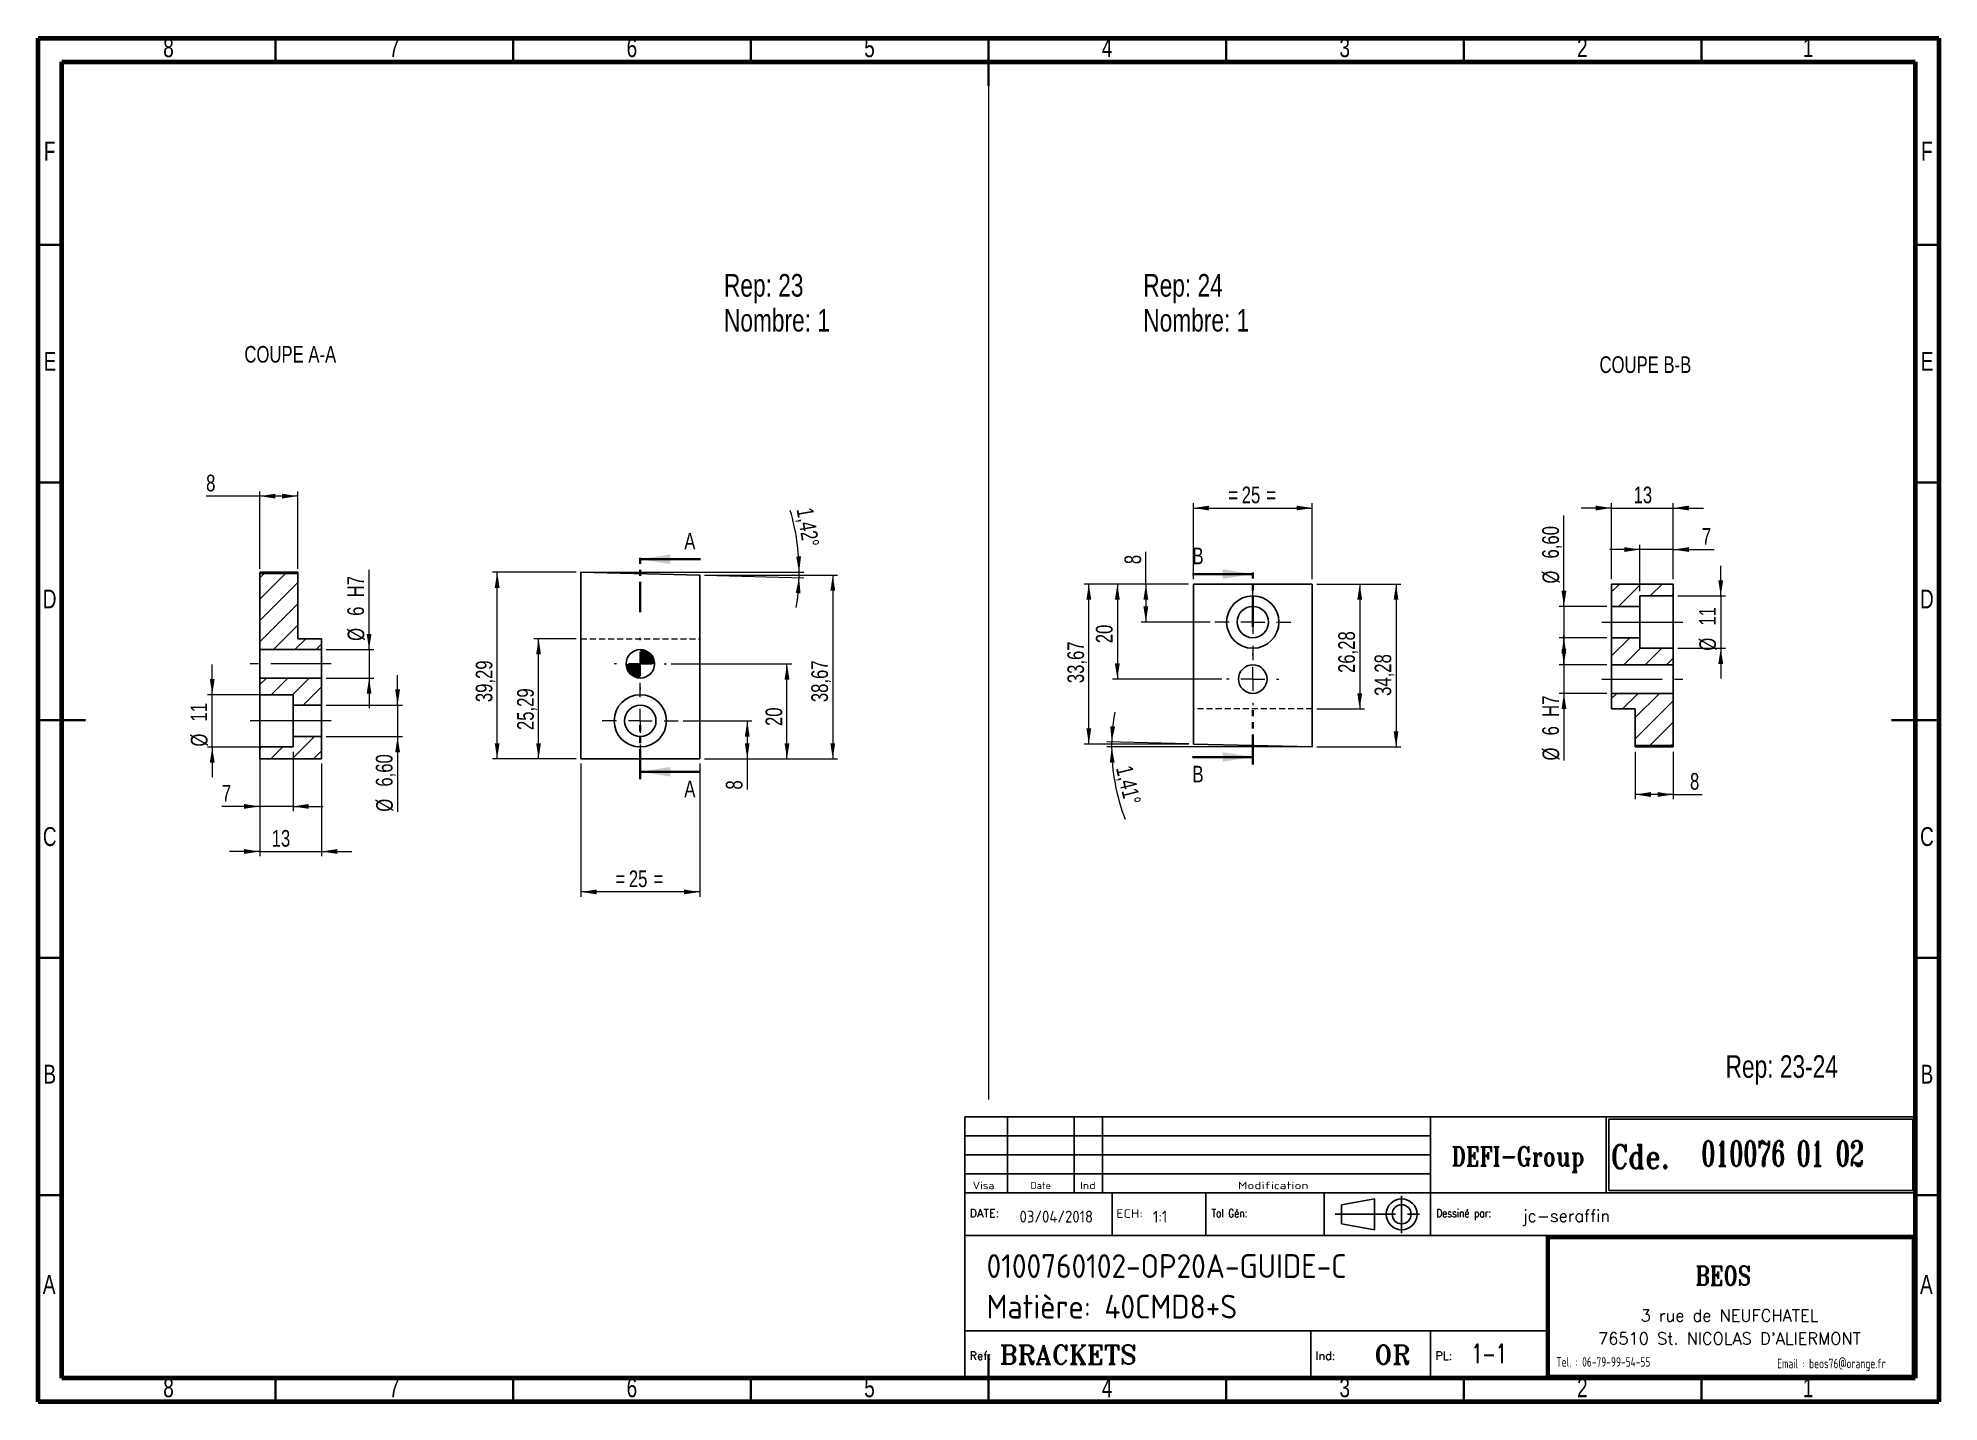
# Model space of a CAD drawing. Header units: millimetres. Extents: x 15 to 415, y 5 to 292.
import ezdxf

# ---------------------------------------------------------------- set-up
doc = ezdxf.new("R2010")
doc.units = ezdxf.units.MM
for name, pattern in [('CENTERX2', [20.32, 12.7, -2.54, 2.54, -2.54]), ('HIDDEN', [1.905, 1.27, -0.635]), ('PHANTOM', [12.7, 6.35, -1.27, 1.27, -1.27, 1.27, -1.27])]:
    doc.linetypes.add(name, pattern=pattern)
doc.layers.add('DIMENSIONS', color=176, linetype='Continuous')
doc.styles.add('SLDTEXTSTYLE0', font='TXT', dxfattribs={"width": 0.75})
doc.styles.add('SLDTEXTSTYLE1', font='ISOCP')
doc.styles.add('SLDTEXTSTYLE10', font='ISOCP', dxfattribs={"width": 1.147311})
doc.styles.add('SLDTEXTSTYLE11', font='ISOCP', dxfattribs={"width": 1.385904})
doc.styles.add('SLDTEXTSTYLE12', font='ISOCP', dxfattribs={"width": 1.246461})
doc.styles.add('SLDTEXTSTYLE13', font='ROMAND')
doc.styles.add('SLDTEXTSTYLE2', font='ROMANT', dxfattribs={"width": 0.8})
doc.styles.add('SLDTEXTSTYLE3', font='ISOCP', dxfattribs={"width": 0.8})
doc.styles.add('SLDTEXTSTYLE4', font='ROMANS', dxfattribs={"width": 0.8})
doc.styles.add('SLDTEXTSTYLE5', font='ROMANT')
doc.styles.add('SLDTEXTSTYLE6', font='ROMANS')
doc.styles.add('SLDTEXTSTYLE7', font='ROMANT', dxfattribs={"width": 0.65})
doc.styles.add('SLDTEXTSTYLE8', font='ISOCP', dxfattribs={"width": 1.446157})
doc.styles.add('SLDTEXTSTYLE9', font='ISOCP', dxfattribs={"width": 1.294402})
doc.dimstyles.new('SLDDIMSTYLE0', dxfattribs={"dimtxt": 3.5, "dimasz": 3.302, "dimexe": 0, "dimexo": 0.0625, "dimgap": 0.875, "dimtad": 1, "dimrnd": 1e-09, "dimzin": 12, "dimdsep": 46, "dimtxsty": 'SLDTEXTSTYLE0', "dimsah": 1, "dimcen": 0.09, "dimadec": 0, "dimazin": 3, "dimtfac": 1, "dimtmove": 0, "dimatfit": 0, "dimfxl": 1, "dimfrac": 2, "dimtolj": 1, "dimtzin": 12, "dimarcsym": 0})
doc.dimstyles.new('SLDDIMSTYLE1', dxfattribs={"dimtxt": 3.5, "dimasz": 3.302, "dimexe": 0, "dimexo": 0.0625, "dimgap": 0.875, "dimtad": 1, "dimrnd": 1e-09, "dimzin": 12, "dimdsep": 46, "dimtxsty": 'SLDTEXTSTYLE0', "dimsah": 1, "dimcen": 0.09, "dimadec": 0, "dimazin": 3, "dimtfac": 1, "dimtofl": 0, "dimtmove": 0, "dimatfit": 3, "dimfxl": 1, "dimfrac": 2, "dimtolj": 1, "dimtzin": 12, "dimarcsym": 0})

# ---------------------------------------------------------------- blocks, each defined once
blk = doc.blocks.new('SW_NOTE_0')
at = {"color": 0, "linetype": 'Continuous', "lineweight": 0, "char_height": 4.763, "attachment_point": 1, "style": 'SLDTEXTSTYLE0'}
for s, insert in [('Rep: 23', (0, 6.14)), ('Nombre: 1', (0, -1.21))]:
    blk.add_mtext(s, dxfattribs=dict(at, insert=insert))
blk = doc.blocks.new('SW_NOTE_1')
at = {"color": 0, "linetype": 'Continuous', "lineweight": 0, "char_height": 4.763, "attachment_point": 1, "style": 'SLDTEXTSTYLE0'}
for s, insert in [('Rep: 24', (0, 6.14)), ('Nombre: 1', (0, -1.21))]:
    blk.add_mtext(s, dxfattribs=dict(at, insert=insert))
blk = doc.blocks.new('_D')
at = {"color": 7, "linetype": 'Continuous', "lineweight": 18}
for p, q in [((129.23, 139.33), (129.23, 111.33)), ((154.23, 139.33), (154.23, 111.33)), ((154.23, 112.33), (129.23, 112.33))]:
    blk.add_line(p, q, dxfattribs=at)
for points in [[(129.23, 112.33), (132.54, 111.83), (132.54, 112.84)], [(154.23, 112.33), (150.93, 112.84), (150.93, 111.83)]]:
    blk.add_solid(points, dxfattribs=at)
at = {"color": 7, "linetype": 'Continuous', "lineweight": 18, "char_height": 3.5, "attachment_point": 1, "style": 'SLDTEXTSTYLE0'}
for s, insert in [('25', (139.32, 116.85)), ('=', (136.49, 116.85)), ('=', (144.49, 116.85))]:
    blk.add_mtext(s, dxfattribs=dict(at, insert=insert))
blk = doc.blocks.new('SW_ANGULAR_DIMENSION_0')
at = {"color": 0, "linetype": 'Continuous', "lineweight": 18}
for p, q in [((-43.37, -13.06), (2.56, -13.06)), ((-18.37, -13.7), (2.54, -14.22))]:
    blk.add_line(p, q, dxfattribs=at)
for start, end in [(0, 16.4012), (350.6758, 358.5816), (358.5816, 0)]:
    blk.add_arc((-44.37, -13.06), 45.93, start, end, dxfattribs=at)
for points in [[(1.56, -13.06), (1.95, -9.74), (0.93, -9.78)], [(1.54, -14.2), (0.84, -17.46), (1.85, -17.52)]]:
    blk.add_solid(points, dxfattribs=at)
at = {"color": 0, "linetype": 'Continuous', "lineweight": 18, "insert": (4.45, 0.75), "char_height": 3.5, "attachment_point": 1, "rotation": 279.6226, "style": 'SLDTEXTSTYLE0'}
blk.add_mtext('1,42°', dxfattribs=at)
blk = doc.blocks.new('_D_1')
at = {"color": 7, "linetype": 'Continuous', "lineweight": 18}
for p, q in [((150.73, 148.33), (165.23, 148.33)), ((164.23, 148.33), (164.23, 140.33)), ((155.23, 140.33), (165.23, 140.33)), ((164.23, 140.33), (164.23, 133.87))]:
    blk.add_line(p, q, dxfattribs=at)
for points in [[(164.23, 148.33), (163.73, 145.03), (164.74, 145.03)], [(164.23, 140.33), (164.74, 143.64), (163.73, 143.64)]]:
    blk.add_solid(points, dxfattribs=at)
at = {"color": 7, "linetype": 'Continuous', "lineweight": 18, "insert": (159.72, 133.87), "char_height": 3.5, "attachment_point": 1, "rotation": 90, "style": 'SLDTEXTSTYLE0'}
blk.add_mtext('8', dxfattribs=at)
blk = doc.blocks.new('_D_2')
at = {"color": 7, "linetype": 'Continuous', "lineweight": 18}
for p, q in [((148.23, 160.33), (173.6, 160.33)), ((172.6, 140.33), (172.6, 160.33)), ((155.23, 140.33), (173.6, 140.33))]:
    blk.add_line(p, q, dxfattribs=at)
for points in [[(172.6, 160.33), (172.09, 157.03), (173.11, 157.03)], [(172.6, 140.33), (173.11, 143.64), (172.09, 143.64)]]:
    blk.add_solid(points, dxfattribs=at)
at = {"color": 7, "linetype": 'Continuous', "lineweight": 18, "insert": (168.09, 147.25), "char_height": 3.5, "attachment_point": 1, "rotation": 90, "style": 'SLDTEXTSTYLE0'}
blk.add_mtext('20', dxfattribs=at)
blk = doc.blocks.new('_D_3')
at = {"color": 7, "linetype": 'Continuous', "lineweight": 18}
for p, q in [((128.23, 165.63), (119.33, 165.63)), ((120.33, 140.33), (120.33, 165.63)), ((128.23, 140.33), (119.33, 140.33))]:
    blk.add_line(p, q, dxfattribs=at)
for points in [[(120.33, 165.63), (119.82, 162.32), (120.83, 162.32)], [(120.33, 140.33), (120.83, 143.64), (119.82, 143.64)]]:
    blk.add_solid(points, dxfattribs=at)
at = {"color": 7, "linetype": 'Continuous', "lineweight": 18, "insert": (115.81, 146.4), "char_height": 3.5, "attachment_point": 1, "rotation": 90, "style": 'SLDTEXTSTYLE0'}
blk.add_mtext('25,29', dxfattribs=at)
blk = doc.blocks.new('_D_4')
at = {"color": 7, "linetype": 'Continuous', "lineweight": 18}
for p, q in [((128.23, 179.63), (110.61, 179.63)), ((111.61, 140.33), (111.61, 179.63)), ((128.23, 140.33), (110.61, 140.33))]:
    blk.add_line(p, q, dxfattribs=at)
for points in [[(111.61, 179.63), (111.1, 176.32), (112.12, 176.32)], [(111.61, 140.33), (112.12, 143.64), (111.1, 143.64)]]:
    blk.add_solid(points, dxfattribs=at)
at = {"color": 7, "linetype": 'Continuous', "lineweight": 18, "insert": (107.1, 152.27), "char_height": 3.5, "attachment_point": 1, "rotation": 90, "style": 'SLDTEXTSTYLE0'}
blk.add_mtext('39,29', dxfattribs=at)
blk = doc.blocks.new('_D_5')
at = {"color": 7, "linetype": 'Continuous', "lineweight": 18}
for p, q in [((155.23, 179.01), (183.23, 179.01)), ((182.23, 179.01), (182.23, 140.33)), ((155.23, 140.33), (183.23, 140.33))]:
    blk.add_line(p, q, dxfattribs=at)
for points in [[(182.23, 179.01), (181.73, 175.71), (182.74, 175.71)], [(182.23, 140.33), (182.74, 143.64), (181.73, 143.64)]]:
    blk.add_solid(points, dxfattribs=at)
at = {"color": 7, "linetype": 'Continuous', "lineweight": 18, "insert": (177.72, 152.27), "char_height": 3.5, "attachment_point": 1, "rotation": 90, "style": 'SLDTEXTSTYLE0'}
blk.add_mtext('38,67', dxfattribs=at)
blk = doc.blocks.new('SW_CENTERMARKSYMBOL_0')
at = {"color": 0, "linetype": 'Continuous', "lineweight": 0}
for p, q in [((0, 5), (0, 8)), ((-5, 0), (-8, 0)), ((0, 0), (-2.5, 0)), ((0, 0), (0, 2.5)), ((0, 0), (0, -2.5)), ((0, 0), (2.5, 0)), ((5, 0), (8, 0)), ((0, -5), (0, -8))]:
    blk.add_line(p, q, dxfattribs=at)
blk = doc.blocks.new('SW_CENTERMARKSYMBOL_1')
at = {"color": 0, "linetype": 'Continuous', "lineweight": 0}
for p, q in [((0, 5), (0, 5.5)), ((-5, 0), (-5.5, 0)), ((0, 0), (-2.5, 0)), ((0, 0), (0, 2.5)), ((0, 0), (0, -2.5)), ((0, 0), (2.5, 0)), ((5, 0), (5.5, 0)), ((0, -5), (0, -5.5))]:
    blk.add_line(p, q, dxfattribs=at)
blk = doc.blocks.new('SW_DOWELSYMBOL_0')
at = {"linetype": 'Continuous', "lineweight": 0}
h = blk.add_hatch(color=0, dxfattribs=at)
edge = h.paths.add_edge_path(flags=0)
edge.add_arc((0, 0), 3, 180, 270)
edge.add_line((0, -3), (0, 0))
edge.add_line((0, 0), (-3, 0))
h = blk.add_hatch(color=0, dxfattribs=at)
edge = h.paths.add_edge_path(flags=0)
edge.add_arc((0, 0), 3, 0, 90)
edge.add_line((0, 3), (0, 0))
edge.add_line((0, 0), (3, 0))
at = {"color": 0, "linetype": 'Continuous', "lineweight": 0}
blk.add_circle((0, 0), 3, dxfattribs=at)
blk = doc.blocks.new('_D_6')
at = {"color": 7, "linetype": 'Continuous', "lineweight": 18}
for p, q in [((258.11, 178.12), (258.11, 194.12)), ((258.11, 193.12), (283.11, 193.12)), ((283.11, 178.12), (283.11, 194.12))]:
    blk.add_line(p, q, dxfattribs=at)
for points in [[(258.11, 193.12), (261.41, 192.61), (261.41, 193.63)], [(283.11, 193.12), (279.81, 193.63), (279.81, 192.61)]]:
    blk.add_solid(points, dxfattribs=at)
at = {"color": 7, "linetype": 'Continuous', "lineweight": 18, "char_height": 3.5, "attachment_point": 1, "style": 'SLDTEXTSTYLE0'}
for s, insert in [('=', (265.45, 197.63)), ('25', (268.28, 197.63)), ('=', (273.45, 197.63))]:
    blk.add_mtext(s, dxfattribs=dict(at, insert=insert))
blk = doc.blocks.new('_D_7')
at = {"color": 7, "linetype": 'Continuous', "lineweight": 18}
for p, q in [((248.11, 177.12), (248.11, 183.89)), ((257.11, 177.12), (247.11, 177.12)), ((248.11, 177.12), (248.11, 169.12)), ((261.61, 169.12), (247.11, 169.12))]:
    blk.add_line(p, q, dxfattribs=at)
for points in [[(248.11, 177.12), (247.6, 173.82), (248.62, 173.82)], [(248.11, 169.12), (248.62, 172.42), (247.6, 172.42)]]:
    blk.add_solid(points, dxfattribs=at)
at = {"color": 7, "linetype": 'Continuous', "lineweight": 18, "insert": (243.6, 181.31), "char_height": 3.5, "attachment_point": 1, "rotation": 90, "style": 'SLDTEXTSTYLE0'}
blk.add_mtext('8', dxfattribs=at)
blk = doc.blocks.new('_D_8')
at = {"color": 7, "linetype": 'Continuous', "lineweight": 18}
for p, q in [((257.11, 177.12), (241.11, 177.12)), ((242.11, 177.12), (242.11, 157.12)), ((264.11, 157.12), (241.11, 157.12))]:
    blk.add_line(p, q, dxfattribs=at)
for points in [[(242.11, 177.12), (241.6, 173.82), (242.62, 173.82)], [(242.11, 157.12), (242.62, 160.42), (241.6, 160.42)]]:
    blk.add_solid(points, dxfattribs=at)
at = {"color": 7, "linetype": 'Continuous', "lineweight": 18, "insert": (237.6, 164.67), "char_height": 3.5, "attachment_point": 1, "rotation": 90, "style": 'SLDTEXTSTYLE0'}
blk.add_mtext('20', dxfattribs=at)
blk = doc.blocks.new('_D_9')
at = {"color": 7, "linetype": 'Continuous', "lineweight": 18}
for p, q in [((257.11, 177.12), (235.11, 177.12)), ((236.11, 143.45), (236.11, 177.12)), ((257.14, 143.45), (235.11, 143.45))]:
    blk.add_line(p, q, dxfattribs=at)
for points in [[(236.11, 177.12), (235.6, 173.82), (236.62, 173.82)], [(236.11, 143.45), (236.62, 146.76), (235.6, 146.76)]]:
    blk.add_solid(points, dxfattribs=at)
at = {"color": 7, "linetype": 'Continuous', "lineweight": 18, "insert": (231.6, 156.27), "char_height": 3.5, "attachment_point": 1, "rotation": 90, "style": 'SLDTEXTSTYLE0'}
blk.add_mtext('33,67', dxfattribs=at)
blk = doc.blocks.new('_D_10')
at = {"color": 7, "linetype": 'Continuous', "lineweight": 18}
for p, q in [((284.11, 177.12), (294.11, 177.12)), ((293.11, 177.12), (293.11, 150.84)), ((284.11, 150.84), (294.11, 150.84))]:
    blk.add_line(p, q, dxfattribs=at)
for points in [[(293.11, 177.12), (292.6, 173.82), (293.62, 173.82)], [(293.11, 150.84), (293.62, 154.14), (292.6, 154.14)]]:
    blk.add_solid(points, dxfattribs=at)
at = {"color": 7, "linetype": 'Continuous', "lineweight": 18, "insert": (288.6, 158.41), "char_height": 3.5, "attachment_point": 1, "rotation": 90, "style": 'SLDTEXTSTYLE0'}
blk.add_mtext('26,28', dxfattribs=at)
blk = doc.blocks.new('_D_11')
at = {"color": 7, "linetype": 'Continuous', "lineweight": 18}
for p, q in [((284.11, 177.12), (301.76, 177.12)), ((300.76, 177.12), (300.76, 142.84)), ((284.11, 142.84), (301.76, 142.84))]:
    blk.add_line(p, q, dxfattribs=at)
for points in [[(300.76, 177.12), (300.25, 173.82), (301.26, 173.82)], [(300.76, 142.84), (301.26, 146.14), (300.25, 146.14)]]:
    blk.add_solid(points, dxfattribs=at)
at = {"color": 7, "linetype": 'Continuous', "lineweight": 18, "insert": (296.24, 153.59), "char_height": 3.5, "attachment_point": 1, "rotation": 90, "style": 'SLDTEXTSTYLE0'}
blk.add_mtext('34,28', dxfattribs=at)
blk = doc.blocks.new('SW_ANGULAR_DIMENSION_1')
at = {"color": 0, "linetype": 'Continuous', "lineweight": 18}
for p, q in [((41.29, 4.7), (-0.91, 4.7)), ((16.33, 5.34), (-0.9, 5.76))]:
    blk.add_line(p, q, dxfattribs=at)
for start, end in [(169.9899, 178.5901), (178.5901, 180), (180, 201.0775)]:
    blk.add_arc((42.29, 4.7), 42.2, start, end, dxfattribs=at)
for points in [[(0.1, 5.73), (0.82, 9), (-0.19, 9.06)], [(0.09, 4.7), (-0.29, 1.38), (0.73, 1.42)]]:
    blk.add_solid(points, dxfattribs=at)
at = {"color": 0, "linetype": 'Continuous', "lineweight": 18, "insert": (4.38, 1.07), "char_height": 3.5, "attachment_point": 1, "rotation": 283.707, "style": 'SLDTEXTSTYLE0'}
blk.add_mtext('1,41°', dxfattribs=at)
blk = doc.blocks.new('SW_CENTERMARKSYMBOL_2')
at = {"color": 0, "linetype": 'Continuous', "lineweight": 0}
for p, q in [((0, 5), (0, 8)), ((-5, 0), (-8, 0)), ((0, 0), (-2.5, 0)), ((0, 0), (0, 2.5)), ((0, 0), (0, -2.5)), ((0, 0), (2.5, 0)), ((5, 0), (8, 0)), ((0, -5), (0, -8))]:
    blk.add_line(p, q, dxfattribs=at)
blk = doc.blocks.new('SW_CENTERMARKSYMBOL_3')
at = {"color": 0, "linetype": 'Continuous', "lineweight": 0}
for p, q in [((0, 5), (0, 5.5)), ((-5, 0), (-5.5, 0)), ((0, 0), (-2.5, 0)), ((0, 0), (0, 2.5)), ((0, 0), (0, -2.5)), ((0, 0), (2.5, 0)), ((5, 0), (5.5, 0)), ((0, -5), (0, -5.5))]:
    blk.add_line(p, q, dxfattribs=at)
blk = doc.blocks.new('_D_12')
at = {"color": 7, "linetype": 'Continuous', "lineweight": 18}
for p, q in [((61.66, 180.32), (61.66, 196.63)), ((69.66, 180.32), (69.66, 196.63)), ((61.66, 195.63), (50.37, 195.63)), ((69.66, 195.63), (61.66, 195.63))]:
    blk.add_line(p, q, dxfattribs=at)
for points in [[(61.66, 195.63), (64.96, 195.12), (64.96, 196.13)], [(69.66, 195.63), (66.36, 196.13), (66.36, 195.12)]]:
    blk.add_solid(points, dxfattribs=at)
at = {"color": 7, "linetype": 'Continuous', "lineweight": 18, "insert": (50.37, 200.14), "char_height": 3.5, "attachment_point": 1, "style": 'SLDTEXTSTYLE0'}
blk.add_mtext('8', dxfattribs=at)
blk = doc.blocks.new('_D_13')
at = {"color": 7, "linetype": 'Continuous', "lineweight": 18}
for p, q in [((84.66, 163.33), (84.66, 180.09)), ((75.66, 163.33), (85.66, 163.33)), ((84.66, 163.33), (84.66, 157.33)), ((75.66, 157.33), (85.66, 157.33)), ((84.66, 157.33), (84.66, 150.98))]:
    blk.add_line(p, q, dxfattribs=at)
for points in [[(84.66, 163.33), (85.17, 166.64), (84.15, 166.64)], [(84.66, 157.33), (84.15, 154.03), (85.17, 154.03)]]:
    blk.add_solid(points, dxfattribs=at)
at = {"color": 7, "linetype": 'Continuous', "lineweight": 18, "char_height": 3.5, "attachment_point": 1, "rotation": 90, "style": 'SLDTEXTSTYLE0'}
for s, insert in [('H7', (80.09, 174.33)), ('6', (80.09, 170.43)), ('%%c', (80.15, 165.16))]:
    blk.add_mtext(s, dxfattribs=dict(at, insert=insert))
blk = doc.blocks.new('_D_14')
at = {"color": 7, "linetype": 'Continuous', "lineweight": 18}
for p, q in [((90.66, 151.63), (90.66, 157.98)), ((75.66, 151.63), (91.66, 151.63)), ((90.66, 151.63), (90.66, 145.03)), ((75.66, 145.03), (91.66, 145.03)), ((90.66, 145.03), (90.66, 129.21))]:
    blk.add_line(p, q, dxfattribs=at)
for points in [[(90.66, 151.63), (91.17, 154.94), (90.15, 154.94)], [(90.66, 145.03), (90.15, 141.73), (91.17, 141.73)]]:
    blk.add_solid(points, dxfattribs=at)
at = {"color": 7, "linetype": 'Continuous', "lineweight": 18, "char_height": 3.5, "attachment_point": 1, "rotation": 90, "style": 'SLDTEXTSTYLE0'}
for s, insert in [('6,60', (86.09, 134.49)), ('%%c', (86.15, 129.21))]:
    blk.add_mtext(s, dxfattribs=dict(at, insert=insert))
blk = doc.blocks.new('_D_15')
at = {"color": 7, "linetype": 'Continuous', "lineweight": 18}
for p, q in [((61.66, 141.83), (61.66, 129.33)), ((68.66, 141.83), (68.66, 129.33)), ((61.66, 130.33), (53.69, 130.33)), ((68.66, 130.33), (61.66, 130.33)), ((68.66, 130.33), (75.01, 130.33))]:
    blk.add_line(p, q, dxfattribs=at)
for points in [[(61.66, 130.33), (58.36, 130.84), (58.36, 129.83)], [(68.66, 130.33), (71.96, 129.83), (71.96, 130.84)]]:
    blk.add_solid(points, dxfattribs=at)
at = {"color": 7, "linetype": 'Continuous', "lineweight": 18, "insert": (53.69, 134.85), "char_height": 3.5, "attachment_point": 1, "style": 'SLDTEXTSTYLE0'}
blk.add_mtext('7', dxfattribs=at)
blk = doc.blocks.new('_D_16')
at = {"color": 7, "linetype": 'Continuous', "lineweight": 18}
for p, q in [((61.66, 139.33), (61.66, 119.84)), ((74.66, 139.33), (74.66, 119.84)), ((61.66, 120.84), (55.31, 120.84)), ((61.66, 120.84), (74.66, 120.84)), ((74.66, 120.84), (81.01, 120.84))]:
    blk.add_line(p, q, dxfattribs=at)
for points in [[(61.66, 120.84), (58.36, 121.35), (58.36, 120.34)], [(74.66, 120.84), (77.96, 120.34), (77.96, 121.35)]]:
    blk.add_solid(points, dxfattribs=at)
at = {"color": 7, "linetype": 'Continuous', "lineweight": 18, "insert": (64.16, 125.36), "char_height": 3.5, "attachment_point": 1, "style": 'SLDTEXTSTYLE0'}
blk.add_mtext('13', dxfattribs=at)
blk = doc.blocks.new('_D_17')
at = {"color": 7, "linetype": 'Continuous', "lineweight": 18}
for p, q in [((51.66, 153.83), (51.66, 160.18)), ((67.66, 153.83), (50.66, 153.83)), ((51.66, 142.83), (51.66, 153.83)), ((67.66, 142.83), (50.66, 142.83)), ((51.66, 142.83), (51.66, 136.48))]:
    blk.add_line(p, q, dxfattribs=at)
for points in [[(51.66, 153.83), (52.17, 157.14), (51.15, 157.14)], [(51.66, 142.83), (51.15, 139.53), (52.17, 139.53)]]:
    blk.add_solid(points, dxfattribs=at)
at = {"color": 7, "linetype": 'Continuous', "lineweight": 18, "char_height": 3.5, "attachment_point": 1, "rotation": 90, "style": 'SLDTEXTSTYLE0'}
for s, insert in [('11', (47.09, 148.2)), ('%%c', (47.15, 142.92))]:
    blk.add_mtext(s, dxfattribs=dict(at, insert=insert))
blk = doc.blocks.new('_D_18')
at = {"color": 7, "linetype": 'Continuous', "lineweight": 18}
for p, q in [((369.08, 174.62), (369.08, 180.97)), ((360.08, 174.62), (370.08, 174.62)), ((369.08, 174.62), (369.08, 163.62)), ((360.08, 163.62), (370.08, 163.62)), ((369.08, 163.62), (369.08, 157.27))]:
    blk.add_line(p, q, dxfattribs=at)
for points in [[(369.08, 174.62), (369.59, 177.92), (368.57, 177.92)], [(369.08, 163.62), (368.57, 160.32), (369.59, 160.32)]]:
    blk.add_solid(points, dxfattribs=at)
at = {"color": 7, "linetype": 'Continuous', "lineweight": 18, "char_height": 3.5, "attachment_point": 1, "rotation": 90, "style": 'SLDTEXTSTYLE0'}
for s, insert in [('11', (364.52, 168.38)), ('%%c', (364.57, 163.1))]:
    blk.add_mtext(s, dxfattribs=dict(at, insert=insert))
blk = doc.blocks.new('_D_19')
at = {"color": 7, "linetype": 'Continuous', "lineweight": 18}
for p, q in [((352.08, 184.38), (345.73, 184.38)), ((352.08, 175.62), (352.08, 185.38)), ((359.08, 184.38), (352.08, 184.38)), ((359.08, 178.12), (359.08, 185.38)), ((359.08, 184.38), (367.69, 184.38))]:
    blk.add_line(p, q, dxfattribs=at)
for points in [[(352.08, 184.38), (348.78, 184.89), (348.78, 183.88)], [(359.08, 184.38), (362.38, 183.88), (362.38, 184.89)]]:
    blk.add_solid(points, dxfattribs=at)
at = {"color": 7, "linetype": 'Continuous', "lineweight": 18, "insert": (365.11, 188.9), "char_height": 3.5, "attachment_point": 1, "style": 'SLDTEXTSTYLE0'}
blk.add_mtext('7', dxfattribs=at)
blk = doc.blocks.new('_D_20')
at = {"color": 7, "linetype": 'Continuous', "lineweight": 18}
for p, q in [((346.08, 193.12), (339.73, 193.12)), ((346.08, 178.12), (346.08, 194.12)), ((346.08, 193.12), (359.08, 193.12)), ((359.08, 178.12), (359.08, 194.12)), ((359.08, 193.12), (365.43, 193.12))]:
    blk.add_line(p, q, dxfattribs=at)
for points in [[(346.08, 193.12), (342.78, 193.63), (342.78, 192.61)], [(359.08, 193.12), (362.38, 192.61), (362.38, 193.63)]]:
    blk.add_solid(points, dxfattribs=at)
at = {"color": 7, "linetype": 'Continuous', "lineweight": 18, "insert": (350.74, 197.63), "char_height": 3.5, "attachment_point": 1, "style": 'SLDTEXTSTYLE0'}
blk.add_mtext('13', dxfattribs=at)
blk = doc.blocks.new('_D_21')
at = {"color": 7, "linetype": 'Continuous', "lineweight": 18}
for p, q in [((336.08, 172.42), (336.08, 191.55)), ((345.08, 172.42), (335.08, 172.42)), ((336.08, 172.42), (336.08, 165.82)), ((345.08, 165.82), (335.08, 165.82)), ((336.08, 165.82), (336.08, 159.47))]:
    blk.add_line(p, q, dxfattribs=at)
for points in [[(336.08, 172.42), (336.59, 175.72), (335.57, 175.72)], [(336.08, 165.82), (335.57, 162.52), (336.59, 162.52)]]:
    blk.add_solid(points, dxfattribs=at)
at = {"color": 7, "linetype": 'Continuous', "lineweight": 18, "char_height": 3.5, "attachment_point": 1, "rotation": 90, "style": 'SLDTEXTSTYLE0'}
for s, insert in [('6,60', (331.52, 182.5)), ('%%c', (331.57, 177.22))]:
    blk.add_mtext(s, dxfattribs=dict(at, insert=insert))
blk = doc.blocks.new('_D_22')
at = {"color": 7, "linetype": 'Continuous', "lineweight": 18}
for p, q in [((336.08, 160.12), (336.08, 166.47)), ((345.08, 160.12), (335.08, 160.12)), ((336.08, 160.12), (336.08, 154.12)), ((345.08, 154.12), (335.08, 154.12)), ((336.08, 154.12), (336.08, 139.99))]:
    blk.add_line(p, q, dxfattribs=at)
for points in [[(336.08, 160.12), (336.59, 163.42), (335.57, 163.42)], [(336.08, 154.12), (335.57, 150.82), (336.59, 150.82)]]:
    blk.add_solid(points, dxfattribs=at)
at = {"color": 7, "linetype": 'Continuous', "lineweight": 18, "char_height": 3.5, "attachment_point": 1, "rotation": 90, "style": 'SLDTEXTSTYLE0'}
for s, insert in [('H7', (331.52, 149.17)), ('6', (331.52, 145.27)), ('%%c', (331.57, 139.99))]:
    blk.add_mtext(s, dxfattribs=dict(at, insert=insert))
blk = doc.blocks.new('_D_23')
at = {"color": 7, "linetype": 'Continuous', "lineweight": 18}
for p, q in [((351.08, 141.84), (351.08, 131.84)), ((359.08, 141.84), (359.08, 131.84)), ((359.08, 132.84), (351.08, 132.84)), ((359.08, 132.84), (365.19, 132.84))]:
    blk.add_line(p, q, dxfattribs=at)
for points in [[(351.08, 132.84), (354.38, 132.33), (354.38, 133.35)], [(359.08, 132.84), (355.78, 133.35), (355.78, 132.33)]]:
    blk.add_solid(points, dxfattribs=at)
at = {"color": 7, "linetype": 'Continuous', "lineweight": 18, "insert": (362.61, 137.35), "char_height": 3.5, "attachment_point": 1, "style": 'SLDTEXTSTYLE0'}
blk.add_mtext('8', dxfattribs=at)

msp = doc.modelspace()

# ---------------------------------------------------------------- hatches: boundary and pattern name
at = {"linetype": 'Continuous', "lineweight": 18}
h = msp.add_hatch(dxfattribs=at)
h.set_pattern_fill('ANSI31', style=0)
h.paths.add_polyline_path([(69.659, 165.627), (69.659, 179.317), (61.659, 179.317), (61.659, 163.335), (74.659, 163.335), (74.659, 165.627)], flags=0)
h = msp.add_hatch(dxfattribs=at)
h.set_pattern_fill('ANSI31', style=0)
h.paths.add_polyline_path([(359.082, 177.123), (346.082, 177.123), (346.082, 172.423), (352.082, 172.423), (352.082, 174.623), (359.082, 174.623)], flags=0)
h = msp.add_hatch(dxfattribs=at)
h.set_pattern_fill('ANSI31', style=0)
h.paths.add_polyline_path([(352.082, 165.823), (346.082, 165.823), (346.082, 160.123), (359.082, 160.123), (359.082, 163.623), (352.082, 163.623)], flags=0)
h = msp.add_hatch(dxfattribs=at)
h.set_pattern_fill('ANSI31', style=0)
h.paths.add_polyline_path([(68.659, 153.835), (68.659, 151.635), (74.659, 151.635), (74.659, 157.335), (61.659, 157.335), (61.659, 153.835)], flags=0)
h = msp.add_hatch(dxfattribs=at)
h.set_pattern_fill('ANSI31', style=0)
h.paths.add_polyline_path([(346.082, 150.839), (351.082, 150.839), (351.082, 143.146), (359.082, 143.146), (359.082, 154.123), (346.082, 154.123)], flags=0)
h = msp.add_hatch(dxfattribs=at)
h.set_pattern_fill('ANSI31', style=0)
h.paths.add_polyline_path([(61.659, 142.835), (61.659, 140.335), (74.659, 140.335), (74.659, 145.035), (68.659, 145.035), (68.659, 142.835)], flags=0)

# ---------------------------------------------------------------- linework, layer by layer
at = {"color": 7, "linetype": 'Continuous', "lineweight": 70}
for p, q in [((15, 5), (15, 292)), ((15, 292), (415, 292)), ((415, 292), (415, 5)), ((20, 10), (20, 287)), ((20, 287), (410, 287)), ((410, 287), (410, 10)), ((410, 10), (20, 10)), ((415, 5), (15, 5))]:
    msp.add_line(p, q, dxfattribs=at)
at = {"color": 7, "linetype": 'Continuous', "lineweight": 35}
for p, q in [((65, 287), (65, 292)), ((115, 287), (115, 292)), ((165, 287), (165, 292)), ((215, 292), (215, 282)), ((215, 287), (215, 292)), ((265, 287), (265, 292)), ((315, 287), (315, 292)), ((365, 287), (365, 292)), ((20, 248.5), (15, 248.5)), ((410, 248.5), (415, 248.5)), ((20, 198.5), (15, 198.5)), ((410, 198.5), (415, 198.5)), ((154.434, 182.342), (141.734, 182.342)), ((257.913, 179.237), (270.613, 179.237)), ((15, 148.5), (25, 148.5)), ((20, 148.5), (15, 148.5)), ((415, 148.5), (405, 148.5)), ((410, 148.5), (415, 148.5)), ((257.913, 140.725), (270.613, 140.725)), ((154.434, 137.619), (141.734, 137.619)), ((20, 98.5), (15, 98.5)), ((410, 98.5), (415, 98.5)), ((20, 48.5), (15, 48.5)), ((410, 48.5), (415, 48.5)), ((215, 5), (215, 15)), ((65, 10), (65, 5)), ((115, 10), (115, 5)), ((165, 10), (165, 5)), ((215, 10), (215, 5)), ((265, 10), (265, 5)), ((315, 10), (315, 5)), ((365, 10), (365, 5))]:
    msp.add_line(p, q, dxfattribs=at)
at = {"color": 7, "linetype": 'Continuous', "lineweight": 18}
msp.add_line((215, 282), (215, 68.63), dxfattribs=at)
at = {"color": 7, "linetype": 'PHANTOM', "lineweight": 35}
for p, q in [((141.734, 171.229), (141.734, 183.929)), ((270.613, 168.124), (270.613, 180.824)), ((141.734, 136.032), (141.734, 148.738)), ((270.613, 139.137), (270.613, 151.843))]:
    msp.add_line(p, q, dxfattribs=at)
at = {"color": 7, "linetype": 'Continuous', "lineweight": 25}
for p, q in [((61.659, 179.627), (61.659, 179.317)), ((61.659, 179.627), (69.659, 179.627)), ((61.659, 163.335), (61.659, 179.317)), ((69.659, 179.317), (61.659, 179.317)), ((69.659, 179.317), (69.659, 179.627)), ((69.659, 179.317), (69.659, 165.627)), ((129.234, 140.335), (129.234, 179.627)), ((129.234, 179.627), (154.234, 179.008)), ((154.234, 179.008), (154.234, 140.335)), ((258.113, 177.123), (283.113, 177.123)), ((258.145, 143.453), (258.113, 177.123)), ((283.113, 177.123), (283.113, 142.839)), ((346.082, 177.123), (346.082, 172.423)), ((346.082, 177.123), (359.082, 177.123)), ((359.082, 177.123), (359.082, 174.623)), ((352.082, 172.423), (346.082, 172.423)), ((346.082, 172.423), (346.082, 165.823)), ((359.082, 174.623), (352.082, 174.623)), ((352.082, 174.623), (352.082, 172.423)), ((352.082, 172.423), (352.082, 165.823)), ((359.082, 174.623), (359.082, 163.623)), ((74.659, 165.627), (69.659, 165.627)), ((74.659, 163.335), (74.659, 165.627)), ((346.082, 165.823), (352.082, 165.823)), ((346.082, 165.823), (346.082, 160.123)), ((352.082, 165.823), (352.082, 163.623)), ((61.659, 157.335), (61.659, 163.335)), ((61.659, 163.335), (74.659, 163.335)), ((74.659, 157.335), (74.659, 163.335)), ((359.082, 160.123), (346.082, 160.123)), ((346.082, 160.123), (346.082, 154.123)), ((352.082, 163.623), (359.082, 163.623)), ((359.082, 163.623), (359.082, 160.123)), ((359.082, 160.123), (359.082, 154.123)), ((74.659, 157.335), (61.659, 157.335)), ((61.659, 153.835), (61.659, 157.335)), ((74.659, 151.635), (74.659, 157.335)), ((61.659, 153.835), (68.659, 153.835)), ((61.659, 142.835), (61.659, 153.835)), ((68.659, 153.835), (68.659, 151.635)), ((346.082, 154.123), (359.082, 154.123)), ((346.082, 154.123), (346.082, 150.839)), ((359.082, 154.123), (359.082, 143.146)), ((68.659, 145.035), (68.659, 151.635)), ((68.659, 151.635), (74.659, 151.635)), ((74.659, 145.035), (74.659, 151.635)), ((351.082, 150.839), (346.082, 150.839)), ((351.082, 150.839), (351.082, 143.146)), ((74.659, 145.035), (68.659, 145.035)), ((68.659, 145.035), (68.659, 142.835)), ((74.659, 140.335), (74.659, 145.035)), ((68.659, 142.835), (61.659, 142.835)), ((61.659, 140.335), (61.659, 142.835)), ((61.659, 140.335), (74.659, 140.335)), ((154.234, 140.335), (129.234, 140.335)), ((283.113, 142.839), (258.145, 143.453)), ((359.082, 143.146), (351.082, 143.146)), ((351.082, 143.146), (351.082, 142.839)), ((359.082, 142.839), (351.082, 142.839)), ((359.082, 142.839), (359.082, 143.146))]:
    msp.add_line(p, q, dxfattribs=at)
at = {"color": 7, "linetype": 'CENTERX2', "lineweight": 18}
for p, q in [((344.082, 169.123), (352.082, 169.123)), ((352.082, 169.123), (361.082, 169.123)), ((76.659, 160.335), (59.659, 160.335)), ((344.082, 157.123), (361.082, 157.123)), ((68.659, 148.335), (59.659, 148.335)), ((76.659, 148.335), (68.659, 148.335))]:
    msp.add_line(p, q, dxfattribs=at)
at = {"color": 7, "linetype": 'HIDDEN', "lineweight": 18}
for p, q in [((129.234, 165.627), (154.234, 165.627)), ((283.113, 150.839), (258.138, 150.839))]:
    msp.add_line(p, q, dxfattribs=at)
at = {"color": 7, "linetype": 'Continuous', "lineweight": 25}
for centre, radius in [((270.613, 169.123), 5.5), ((270.613, 169.123), 3.3), ((141.734, 160.335), 3), ((270.613, 157.123), 3), ((141.734, 148.335), 5.5), ((141.734, 148.335), 3.3)]:
    msp.add_circle(centre, radius, dxfattribs=at)
at = {"color": 7, "linetype": 'Continuous', "lineweight": 35}
for points in [[(141.734, 182.342), (148.084, 181.326), (148.084, 183.358)], [(270.613, 179.237), (264.263, 180.253), (264.263, 178.221)], [(270.613, 140.725), (264.263, 141.741), (264.263, 139.709)], [(141.734, 137.619), (148.084, 136.603), (148.084, 138.635)]]:
    msp.add_solid(points, dxfattribs=at)
at = {"layer": 'DIMENSIONS', "color": 3}
for p, q in [((308, 65), (210, 65)), ((219, 49), (219, 65)), ((233, 49), (233, 65)), ((239, 49), (239, 65)), ((210, 61), (308, 61)), ((308, 57), (210, 57)), ((210, 53), (308, 53))]:
    msp.add_line(p, q, dxfattribs=at)
at = {"layer": 'DIMENSIONS', "color": 6}
for p, q in [((210, 65), (210, 10)), ((410, 10), (410, 65)), ((410, 40), (332.384, 40)), ((332.384, 40), (332.384, 10)), ((409.8, 39.8), (332.584, 39.8)), ((332.584, 39.8), (332.584, 10.2)), ((409.6, 39.6), (332.784, 39.6)), ((332.784, 39.6), (332.784, 10.4)), ((409.4, 39.4), (332.984, 39.4)), ((332.984, 39.4), (332.984, 10.6)), ((409.4, 10.6), (409.4, 39.4)), ((409.6, 10.4), (409.6, 39.6)), ((409.8, 10.2), (409.8, 39.8)), ((210, 10), (410, 10)), ((332.584, 10.2), (409.8, 10.2)), ((332.784, 10.4), (409.6, 10.4)), ((332.984, 10.6), (409.4, 10.6))]:
    msp.add_line(p, q, dxfattribs=at)
at = {"layer": 'DIMENSIONS', "color": 1}
for p, q in [((410, 65), (308, 65)), ((308, 49), (308, 65)), ((345, 49), (345, 65)), ((345.5, 49.5), (345.5, 64.5)), ((345.5, 64.5), (409.5, 64.5)), ((409.5, 64.5), (409.5, 49.5)), ((210, 49), (410, 49)), ((241, 49), (241, 40)), ((260.731, 49), (260.731, 40)), ((285.62, 49), (285.62, 40)), ((308, 49), (308, 40)), ((409.5, 49.5), (345.5, 49.5)), ((332.384, 40), (210, 40)), ((332.384, 20), (210, 20)), ((282.792, 20), (282.792, 10)), ((308, 20), (308, 10))]:
    msp.add_line(p, q, dxfattribs=at)
at = {"layer": 'DIMENSIONS'}
for p, q in [((345.5, 49.5), (345.5, 64.5)), ((345.5, 64.5), (409.5, 64.5)), ((409.5, 64.5), (409.5, 49.5)), ((409.5, 49.5), (345.5, 49.5))]:
    msp.add_line(p, q, dxfattribs=at)
at = {"layer": 'DIMENSIONS', "color": 3, "linetype": 'CENTERX2'}
for p, q in [((301.934, 48.348), (301.934, 40.513)), ((287.946, 44.5), (306.201, 44.5))]:
    msp.add_line(p, q, dxfattribs=at)
at = {"layer": 'DIMENSIONS', "color": 7}
for p, q in [((296.244, 47.75), (289.244, 46.5)), ((289.244, 46.5), (289.244, 42.5)), ((296.244, 41.25), (296.244, 47.75)), ((289.244, 42.5), (296.244, 41.25))]:
    msp.add_line(p, q, dxfattribs=at)
for radius in [3.25, 2]:
    msp.add_circle((301.934, 44.5), radius, dxfattribs=at)

# ---------------------------------------------------------------- block references
at = {"color": 7, "linetype": 'Continuous', "lineweight": 0}
for name, p in [('SW_NOTE_0', (159.337, 236.234)), ('SW_NOTE_1', (247.568, 236.234)), ('SW_CENTERMARKSYMBOL_2', (270.613, 169.123)), ('SW_CENTERMARKSYMBOL_1', (141.734, 160.335)), ('SW_DOWELSYMBOL_0', (141.734, 160.335)), ('SW_CENTERMARKSYMBOL_3', (270.613, 157.123)), ('SW_CENTERMARKSYMBOL_0', (141.734, 148.335))]:
    msp.add_blockref(name, p, dxfattribs=at)
at = {"color": 7, "linetype": 'Continuous', "lineweight": 18}
for name, p in [('SW_ANGULAR_DIMENSION_0', (173.601, 192.686)), ('SW_ANGULAR_DIMENSION_1', (240.819, 138.142))]:
    msp.add_blockref(name, p, dxfattribs=at)

# ---------------------------------------------------------------- texts
at = {"color": 7, "linetype": 'Continuous', "lineweight": 0, "style": 'SLDTEXTSTYLE0'}
for s, insert, char_height, attachment_point in [('8', (42.46, 291.973), 3.969, 2), ('6', (139.96, 291.973), 3.969, 2), ('3', (289.96, 291.973), 3.969, 2), ('2', (339.96, 291.973), 3.969, 2), ('7', (89.96, 291.973), 3.969, 2), ('5', (189.96, 291.973), 3.969, 2), ('4', (239.96, 291.973), 3.969, 2), ('1', (387.46, 291.973), 3.969, 2), ('F', (17.458, 270.223), 3.969, 2), ('F', (412.458, 270.223), 3.969, 2), ('E', (17.508, 225.973), 3.969, 2), ('COUPE A-A', (68.081, 227.227), 3.5, 2), ('COUPE B-B', (353.224, 225.047), 3.5, 2), ('E', (412.508, 225.973), 3.969, 2), ('D', (17.453, 175.973), 3.969, 2), ('D', (412.453, 175.973), 3.969, 2), ('C', (17.459, 125.973), 3.969, 2), ('C', (412.459, 125.973), 3.969, 2), ('Rep: 23-24', (370.102, 77.979), 4.7625, 1), ('B', (17.471, 75.973), 3.969, 2), ('B', (412.471, 75.973), 3.969, 2), ('A', (17.34, 31.723), 3.969, 2), ('A', (412.34, 31.723), 3.969, 2), ('8', (42.46, 9.973), 3.969, 2), ('7', (89.96, 9.973), 3.969, 2), ('6', (139.96, 9.973), 3.969, 2), ('5', (189.96, 9.973), 3.969, 2), ('4', (239.96, 9.973), 3.969, 2), ('3', (289.96, 9.973), 3.969, 2), ('2', (339.96, 9.973), 3.969, 2), ('1', (387.46, 9.973), 3.969, 2)]:
    msp.add_mtext(s, dxfattribs=dict(at, insert=insert, char_height=char_height, attachment_point=attachment_point))
at = {"color": 7, "linetype": 'Continuous', "char_height": 3.5, "attachment_point": 1, "style": 'SLDTEXTSTYLE0'}
for s, insert in [('A', (150.985, 187.898)), ('B', (257.913, 184.793)), ('B', (257.913, 138.874)), ('A', (150.985, 135.769))]:
    msp.add_mtext(s, dxfattribs=dict(at, insert=insert))
at = {"layer": 'DIMENSIONS'}
for s, insert, char_height, attachment_point, style in [('DEFI-Group', (326.42, 58.701), 4, 2, 'SLDTEXTSTYLE2'), ('Cde.', (346, 59.126), 5, 1, 'SLDTEXTSTYLE2'), ('010076 01 02', (364.988, 59.94), 5.29167, 1, 'SLDTEXTSTYLE7'), ('Visa', (211.655, 51.348), 1.5671, 1, 'SLDTEXTSTYLE12'), ('Date', (223.824, 51.283), 1.4924, 1, 'SLDTEXTSTYLE10'), ('Ind', (234.254, 51.283), 1.4924, 1, 'SLDTEXTSTYLE11'), ('Modification', (267.489, 51.348), 1.56705, 1, 'SLDTEXTSTYLE8'), ('DATE:', (211.034, 45.598), 1.7277, 1, 'SLDTEXTSTYLE6'), ('03/04/2018', (221.533, 45.253), 2.5, 1, 'SLDTEXTSTYLE1'), ('ECH:', (241.911, 45.56), 1.8141, 1, 'SLDTEXTSTYLE9'), ('1:1', (249.62, 45.24), 2.5, 1, 'SLDTEXTSTYLE1'), ('Tol Gén:', (261.952, 45.598), 1.7277, 1, 'SLDTEXTSTYLE4'), ('Dessiné par:', (309.221, 45.598), 1.72768, 1, 'SLDTEXTSTYLE4'), ('jc-seraffin', (327.355, 45.42), 2.5, 1, 'SLDTEXTSTYLE5'), ('0100760102-OP20A-GUIDE-C', (214.603, 36.107), 5, 1, 'SLDTEXTSTYLE1'), ('BEOS', (369.571, 33.595), 4, 2, 'SLDTEXTSTYLE2'), ('Matière: 40CMD8+S', (214.603, 27.564), 5, 1, 'SLDTEXTSTYLE1'), ('3 rue de NEUFCHATEL', (370.909, 24.448), 2.5, 2, 'SLDTEXTSTYLE13'), ('BRACKETS', (217.337, 16.951), 4, 1, 'SLDTEXTSTYLE5'), ('OR', (296.194, 16.951), 4, 1, 'SLDTEXTSTYLE5'), ('1-1', (316.651, 17.173), 4, 1, 'SLDTEXTSTYLE7'), ("76510 St. NICOLAS D'ALIERMONT", (370.903, 19.623), 2.5, 2, 'SLDTEXTSTYLE13'), ('Ref:', (211.034, 15.598), 1.7277, 1, 'SLDTEXTSTYLE6'), ('Ind:', (283.826, 15.598), 1.7277, 1, 'SLDTEXTSTYLE6'), ('PL:', (309.034, 15.598), 1.7277, 1, 'SLDTEXTSTYLE6'), ('Tel. : 06-79-99-54-55', (344.36, 14.429), 2, 2, 'SLDTEXTSTYLE3'), ('Email : beos76@orange.fr', (392.372, 14.097), 2, 2, 'SLDTEXTSTYLE3')]:
    msp.add_mtext(s, dxfattribs=dict(at, insert=insert, char_height=char_height, attachment_point=attachment_point, style=style))

# ---------------------------------------------------------------- dimensions: what is measured, and where the dimension line sits
at = {"color": 7, "linetype": 'Continuous', "lineweight": 18}
for base, p1, p2, dimstyle, picture, middle in [((61.659, 195.627), (69.659, 179.317), (61.659, 179.317), 'SLDDIMSTYLE1', '_D_12', (51.659, 195.627)), ((359.082, 193.123), (346.082, 177.123), (359.082, 177.123), 'SLDDIMSTYLE0', '_D_20', (353.322, 193.123)), ((352.082, 184.384), (359.082, 177.123), (352.082, 174.623), 'SLDDIMSTYLE0', '_D_19', (366.399, 184.384)), ((61.659, 130.335), (68.659, 142.835), (61.659, 142.835), 'SLDDIMSTYLE0', '_D_15', (54.981, 130.335)), ((74.659, 120.843), (61.659, 140.335), (74.659, 140.335), 'SLDDIMSTYLE0', '_D_16', (66.749, 120.843)), ((351.082, 132.839), (359.082, 142.839), (351.082, 142.839), 'SLDDIMSTYLE1', '_D_23', (363.901, 132.839))]:
    dim = msp.add_linear_dim(base=base, p1=p1, p2=p2, dimstyle=dimstyle, dxfattribs=at)
    dim.commit()
    dim.dimension.update_dxf_attribs({"geometry": picture, "text_midpoint": middle, "dimtype": 160})
for base, p1, p2, picture, middle in [((283.113, 193.123), (258.113, 177.123), (283.113, 177.123), '_D_6', (270.868, 193.123)), ((129.234, 112.335), (154.234, 140.335), (129.234, 140.335), '_D', (141.907, 112.335))]:
    dim = msp.add_linear_dim(base=base, p1=p1, p2=p2, text='=<>=', dimstyle='SLDDIMSTYLE0', dxfattribs=at)
    dim.commit()
    dim.dimension.update_dxf_attribs({"geometry": picture, "text_midpoint": middle, "dimtype": 160})
for base, p1, p2, text, picture, middle in [((336.082, 165.823), (346.082, 172.423), (346.082, 165.823), '%%c<>', '_D_21', (336.082, 184.384)), ((84.659, 157.335), (74.659, 163.335), (74.659, 157.335), '%%c<> H7', '_D_13', (84.659, 172.622)), ((369.082, 163.623), (359.082, 174.623), (359.082, 163.623), '%%c<>', '_D_18', (369.082, 168.33)), ((336.082, 154.123), (346.082, 160.123), (346.082, 154.123), '%%c<> H7', '_D_22', (336.082, 147.46)), ((51.659, 153.835), (68.659, 142.835), (68.659, 153.835), '%%c<>', '_D_17', (51.659, 148.145)), ((90.659, 145.035), (74.659, 151.635), (74.659, 145.035), '%%c<>', '_D_14', (90.659, 136.377))]:
    dim = msp.add_linear_dim(base=base, p1=p1, p2=p2, angle=90, text=text, dimstyle='SLDDIMSTYLE0', dxfattribs=at)
    dim.commit()
    dim.dimension.update_dxf_attribs({"geometry": picture, "text_midpoint": middle, "dimtype": 160})
for base, p1, p2, dimstyle, picture, middle in [((248.113, 169.123), (258.113, 177.123), (262.613, 169.123), 'SLDDIMSTYLE1', '_D_7', (248.113, 182.601)), ((111.613, 179.627), (129.234, 140.335), (129.234, 179.627), 'SLDDIMSTYLE1', '_D_4', (111.613, 158.089)), ((182.234, 140.335), (154.234, 179.008), (154.234, 140.335), 'SLDDIMSTYLE1', '_D_5', (182.234, 158.089)), ((236.113, 177.123), (258.145, 143.453), (258.113, 177.123), 'SLDDIMSTYLE1', '_D_9', (236.113, 162.087)), ((242.113, 157.123), (258.113, 177.123), (265.113, 157.123), 'SLDDIMSTYLE0', '_D_8', (242.113, 167.26)), ((293.113, 150.839), (283.113, 177.123), (283.113, 150.839), 'SLDDIMSTYLE0', '_D_10', (293.113, 164.227)), ((300.755, 142.839), (283.113, 177.123), (283.113, 142.839), 'SLDDIMSTYLE1', '_D_11', (300.755, 159.411)), ((120.325, 165.627), (129.234, 140.335), (129.234, 165.627), 'SLDDIMSTYLE0', '_D_3', (120.325, 152.219)), ((172.6, 160.335), (154.234, 140.335), (147.234, 160.335), 'SLDDIMSTYLE0', '_D_2', (172.6, 149.835)), ((164.234, 140.335), (149.734, 148.335), (154.234, 140.335), 'SLDDIMSTYLE1', '_D_1', (164.234, 135.161))]:
    dim = msp.add_linear_dim(base=base, p1=p1, p2=p2, angle=90, dimstyle=dimstyle, dxfattribs=at)
    dim.commit()
    dim.dimension.update_dxf_attribs({"geometry": picture, "text_midpoint": middle, "dimtype": 160})

doc.saveas('drawing.dxf')
